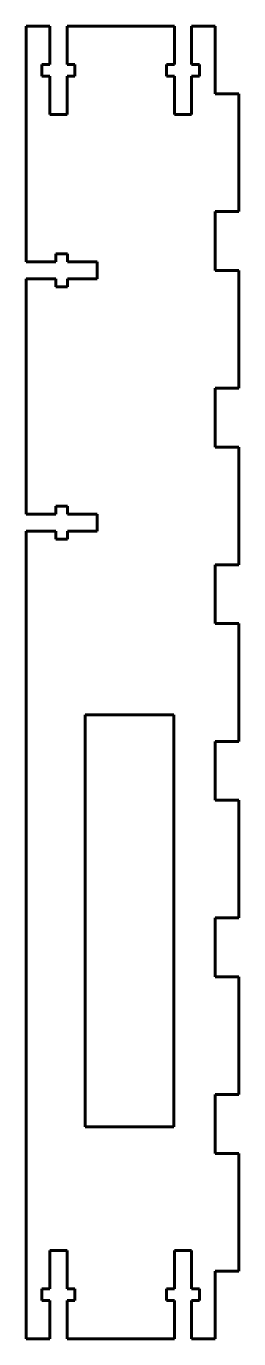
# Model space of a CAD drawing. Header units: millimetres. Extents: x -16 to 20, y -112 to 112.
import ezdxf

# ---------------------------------------------------------------- set-up
doc = ezdxf.new("R2010")
doc.units = ezdxf.units.MM
doc.linetypes.add('K5LT_BASIC', pattern=[0])

msp = doc.modelspace()

# ---------------------------------------------------------------- linework, layer by layer
at = {"color": 150, "linetype": 'K5LT_BASIC', "lineweight": 60, "true_color": 0x0080ff}
for p, q in [((-16, 111.5), (-16, 71.5)), ((-12, 111.5), (-16, 111.5)), ((-12, 111.5), (-12, 105)), ((9.1, 111.5), (-9.1, 111.5)), ((-9.1, 105), (-9.1, 111.5)), ((9.1, 111.5), (9.1, 105)), ((16, 111.5), (12, 111.5)), ((12, 105), (12, 111.5)), ((16, 100), (16, 111.5)), ((-13.35, 105), (-13.35, 103)), ((-12, 105), (-13.35, 105)), ((-7.75, 105), (-9.1, 105)), ((-7.75, 103), (-7.75, 105)), ((9.1, 105), (7.75, 105)), ((7.75, 105), (7.75, 103)), ((13.35, 105), (12, 105)), ((13.35, 103), (13.35, 105)), ((-13.35, 103), (-12, 103)), ((-12, 103), (-12, 96.5)), ((-9.1, 103), (-7.75, 103)), ((-9.1, 96.5), (-9.1, 103)), ((7.75, 103), (9.1, 103)), ((9.1, 103), (9.1, 96.5)), ((12, 103), (13.35, 103)), ((12, 96.5), (12, 103)), ((20, 100), (16, 100)), ((20, 80), (20, 100)), ((-12, 96.5), (-9.1, 96.5)), ((9.1, 96.5), (12, 96.5)), ((16, 70), (16, 80)), ((16, 80), (20, 80)), ((-11, 71.5), (-16, 71.5)), ((-9, 72.85), (-11, 72.85)), ((-11, 72.85), (-11, 71.5)), ((-9, 71.5), (-9, 72.85)), ((-4, 71.5), (-9, 71.5)), ((-4, 68.6), (-4, 71.5)), ((20, 70), (16, 70)), ((20, 50), (20, 70)), ((-16, 68.6), (-16, 28.6)), ((-16, 68.6), (-11, 68.6)), ((-11, 68.6), (-11, 67.25)), ((-11, 67.25), (-9, 67.25)), ((-9, 67.25), (-9, 68.6)), ((-9, 68.6), (-4, 68.6)), ((16, 40), (16, 50)), ((16, 50), (20, 50)), ((20, 40), (16, 40)), ((20, 20), (20, 40)), ((-11, 29.95), (-11, 28.6)), ((-9, 29.95), (-11, 29.95)), ((-9, 28.6), (-9, 29.95)), ((-11, 28.6), (-16, 28.6)), ((-4, 28.6), (-9, 28.6)), ((-4, 25.7), (-4, 28.6)), ((-16, 25.7), (-16, -111.5)), ((-16, 25.7), (-11, 25.7)), ((-11, 25.7), (-11, 24.35)), ((-9, 24.35), (-9, 25.7)), ((-9, 25.7), (-4, 25.7)), ((-11, 24.35), (-9, 24.35)), ((16, 10), (16, 20)), ((16, 20), (20, 20)), ((20, 10), (16, 10)), ((20, -10), (20, 10)), ((9, -5.5), (-6, -5.5)), ((-6, -5.5), (-6, -75.5)), ((9, -75.5), (9, -5.5)), ((16, -20), (16, -10)), ((16, -10), (20, -10)), ((20, -20), (16, -20)), ((20, -40), (20, -20)), ((16, -50), (16, -40)), ((16, -40), (20, -40)), ((20, -50), (16, -50)), ((20, -70), (20, -50)), ((16, -80), (16, -70)), ((16, -70), (20, -70)), ((-6, -75.5), (9, -75.5)), ((20, -80), (16, -80)), ((20, -100), (20, -80)), ((-9.1, -96.5), (-12, -96.5)), ((-12, -96.5), (-12, -103)), ((-9.1, -103), (-9.1, -96.5)), ((12, -96.5), (9.1, -96.5)), ((9.1, -96.5), (9.1, -103)), ((12, -103), (12, -96.5)), ((16, -111.5), (16, -100)), ((16, -100), (20, -100)), ((-13.35, -103), (-13.35, -105)), ((-12, -103), (-13.35, -103)), ((-7.75, -103), (-9.1, -103)), ((-7.75, -105), (-7.75, -103)), ((7.75, -103), (7.75, -105)), ((9.1, -103), (7.75, -103)), ((13.35, -103), (12, -103)), ((13.35, -105), (13.35, -103)), ((-13.35, -105), (-12, -105)), ((-12, -105), (-12, -111.5)), ((-9.1, -105), (-7.75, -105)), ((-9.1, -111.5), (-9.1, -105)), ((7.75, -105), (9.1, -105)), ((9.1, -105), (9.1, -111.5)), ((12, -111.5), (12, -105)), ((12, -105), (13.35, -105)), ((-16, -111.5), (-12, -111.5)), ((-9.1, -111.5), (9.1, -111.5)), ((12, -111.5), (16, -111.5))]:
    msp.add_line(p, q, dxfattribs=at)

doc.saveas('drawing.dxf')
